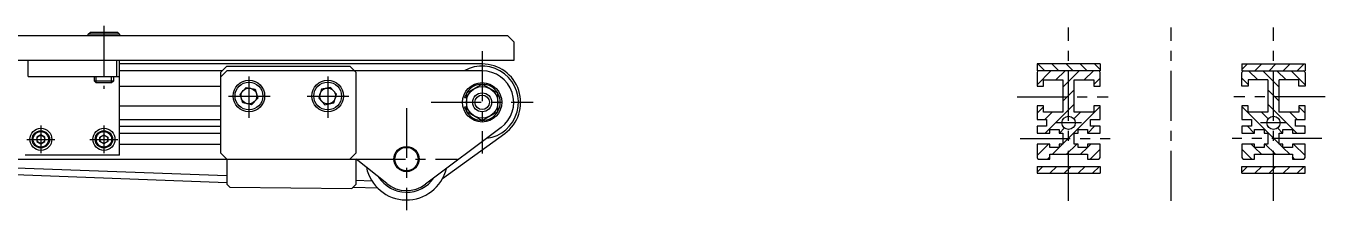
# Model space of a CAD drawing. Extents: x -5 to 1587, y -24 to 958.
# Drawn here: x 1174.7 to 1586.8, y 123.6 to 182.1 of the extents above; entities that cross this region are included whole.
import ezdxf

# ---------------------------------------------------------------- set-up
doc = ezdxf.new("R2010")
doc.units = 0
doc.header["$LTSCALE"] = 0.5
doc.linetypes.add('CENTER', pattern=[50.8, 31.75, -6.35, 6.35, -6.35])
for name, color, linetype in [('MSM_CENTER', 1, 'CENTER'), ('MSM_CONTINUOUS', 7, 'CONTINUOUS'), ('MSM_NARROW', 5, 'CONTINUOUS')]:
    doc.layers.add(name, color=color, linetype=linetype)

msp = doc.modelspace()

# ---------------------------------------------------------------- linework, layer by layer
at = {"layer": 'MSM_CENTER'}
for p, q in [((1199.46, 182.05), (1199.46, 162.05)), ((1505.5, 126.52), (1505.5, 181.56)), ((1538, 126.52), (1538, 181.56)), ((1570.5, 126.52), (1570.5, 181.56)), ((1319.46, 174), (1319.46, 141.6)), ((1245.46, 165.98), (1245.46, 152.93)), ((1270.46, 165.98), (1270.46, 152.93)), ((1238.97, 159.8), (1252.17, 159.8)), ((1263.97, 159.8), (1277.17, 159.8)), ((1303.26, 157.8), (1335.66, 157.8)), ((1489.15, 159.5), (1518.06, 159.5)), ((1586.85, 159.5), (1557.93, 159.5)), ((1295.46, 156), (1295.46, 123.6)), ((1179.46, 150.48), (1179.46, 141.62)), ((1199.46, 150.48), (1199.46, 141.62)), ((1509.6, 151.3), (1501.4, 151.3)), ((1574.6, 151.3), (1566.4, 151.3)), ((1175.03, 146.05), (1183.88, 146.05)), ((1195.03, 146.05), (1203.88, 146.05)), ((1490.11, 146.3), (1518.65, 146.3)), ((1585.88, 146.3), (1557.35, 146.3)), ((1279.26, 139.8), (1311.66, 139.8))]:
    msp.add_line(p, q, dxfattribs=at)
at = {"layer": 'MSM_CONTINUOUS'}
for p, q in [((311.46, 179.05), (1327.46, 179.05)), ((1194.46, 179.4), (1195.06, 180)), ((1194.46, 179), (1194.46, 179.4)), ((1204.46, 179.4), (1194.46, 179.4)), ((1203.86, 180), (1195.06, 180)), ((1203.86, 180), (1204.46, 179.4)), ((1204.46, 179.4), (1204.46, 179)), ((1327.46, 179.05), (1329.46, 177.05)), ((1329.46, 177.05), (1329.46, 171.05)), ((1329.46, 171.05), (309.46, 171.05)), ((1175.46, 166.05), (1175.46, 171.05)), ((1203.46, 171.05), (1203.46, 166.05)), ((1204.46, 141.05), (1204.46, 171.05)), ((1319.46, 170), (1204.46, 170)), ((1236.46, 167.3), (1238.46, 169.3)), ((1238.46, 169.3), (1277.46, 169.3)), ((1277.46, 169.3), (1278.96, 167.8)), ((1515.5, 170), (1495.5, 170)), ((1495.5, 170), (1495.5, 167.8)), ((1515.5, 170), (1515.5, 167.8)), ((1560.5, 170), (1580.5, 170)), ((1560.5, 170), (1560.5, 167.8)), ((1580.5, 170), (1580.5, 167.8)), ((1175.46, 166.05), (1204.46, 166.05)), ((1196.46, 164.54), (1196.46, 166.05)), ((1202.46, 166.05), (1202.46, 164.54)), ((1236.96, 167.8), (1204.46, 167.8)), ((1236.46, 165.8), (1238.46, 167.8)), ((1236.46, 167.3), (1236.46, 141.8)), ((1319.46, 167.8), (1238.46, 167.8)), ((1278.96, 167.8), (1279.46, 167.3)), ((1279.46, 141.8), (1279.46, 167.3)), ((1515.5, 167.8), (1495.5, 167.8)), ((1495.5, 167.3), (1495.5, 162.9)), ((1515, 167.8), (1496, 167.8)), ((1497.5, 164.9), (1503.7, 164.9)), ((1497.5, 162.9), (1497.5, 164.9)), ((1503.7, 164.9), (1503.7, 154.7)), ((1507.3, 164.9), (1513.5, 164.9)), ((1507.3, 154.7), (1507.3, 164.9)), ((1513.5, 164.9), (1513.5, 162.9)), ((1515.5, 162.9), (1515.5, 167.3)), ((1560.5, 167.8), (1580.5, 167.8)), ((1560.5, 162.9), (1560.5, 167.3)), ((1561, 167.8), (1580, 167.8)), ((1562.5, 164.9), (1562.5, 162.9)), ((1568.7, 164.9), (1562.5, 164.9)), ((1568.7, 164.9), (1568.7, 154.7)), ((1572.3, 154.7), (1572.3, 164.9)), ((1578.5, 164.9), (1572.3, 164.9)), ((1578.5, 162.9), (1578.5, 164.9)), ((1580.5, 167.3), (1580.5, 162.9)), ((1202.46, 164.54), (1196.46, 164.54)), ((1197, 164), (1196.46, 164.54)), ((1201.91, 164), (1197, 164)), ((1202.46, 164.54), (1201.91, 164)), ((1204.46, 162.9), (1236.46, 162.9)), ((1242.64, 160.43), (1244.59, 162.55)), ((1244.59, 162.55), (1247.41, 161.93)), ((1247.41, 161.93), (1248.27, 159.17)), ((1268.5, 161.93), (1267.64, 159.17)), ((1271.32, 162.55), (1268.5, 161.93)), ((1273.27, 160.43), (1271.32, 162.55)), ((1319.46, 163.57), (1314.46, 160.69)), ((1324.46, 160.69), (1319.46, 163.57)), ((1495.5, 162.9), (1497.5, 162.9)), ((1513.5, 162.9), (1515.5, 162.9)), ((1562.5, 162.9), (1560.5, 162.9)), ((1580.5, 162.9), (1578.5, 162.9)), ((1204.46, 156.7), (1236.46, 156.7)), ((1243.5, 157.67), (1242.64, 160.43)), ((1246.32, 157.05), (1243.5, 157.67)), ((1248.27, 159.17), (1246.32, 157.05)), ((1267.64, 159.17), (1269.59, 157.05)), ((1269.59, 157.05), (1272.41, 157.67)), ((1272.41, 157.67), (1273.27, 160.43)), ((1314.46, 160.64), (1313.89, 159.24)), ((1314.46, 159.24), (1313.89, 159.24)), ((1314.46, 160.69), (1314.46, 154.91)), ((1324.46, 154.91), (1324.46, 160.69)), ((1495.5, 156.7), (1495.5, 152.4)), ((1497.5, 156.7), (1495.5, 156.7)), ((1497.5, 154.7), (1497.5, 156.7)), ((1513.5, 156.7), (1513.5, 154.7)), ((1515.5, 156.7), (1513.5, 156.7)), ((1515.5, 152.4), (1515.5, 156.7)), ((1560.5, 156.7), (1560.5, 152.4)), ((1562.5, 156.7), (1560.5, 156.7)), ((1562.5, 154.7), (1562.5, 156.7)), ((1578.5, 156.7), (1578.5, 154.7)), ((1580.5, 156.7), (1578.5, 156.7)), ((1580.5, 152.4), (1580.5, 156.7)), ((1313.89, 156.36), (1314.46, 156.36)), ((1313.89, 156.36), (1314.46, 154.96)), ((1314.46, 154.91), (1319.46, 152.03)), ((1319.46, 152.03), (1324.46, 154.91)), ((1503.7, 154.7), (1497.5, 154.7)), ((1513.5, 154.7), (1507.3, 154.7)), ((1568.7, 154.7), (1562.5, 154.7)), ((1578.5, 154.7), (1572.3, 154.7)), ((1204.46, 152.4), (1236.46, 152.4)), ((1204.46, 150.2), (1236.46, 150.2)), ((1325.46, 149.8), (1301.46, 131.8)), ((1495.5, 152.4), (1498.5, 152.4)), ((1495.5, 150.2), (1495.5, 148.05)), ((1498.5, 150.2), (1495.5, 150.2)), ((1498.5, 152.4), (1498.5, 150.2)), ((1499.5, 149.15), (1502.5, 149.15)), ((1499.5, 148.05), (1499.5, 149.15)), ((1502.5, 149.15), (1502.5, 148.05)), ((1508.5, 149.15), (1511.5, 149.15)), ((1508.5, 148.05), (1508.5, 149.15)), ((1511.5, 149.15), (1511.5, 148.05)), ((1512.5, 152.4), (1515.5, 152.4)), ((1512.5, 150.2), (1512.5, 152.4)), ((1515.5, 150.2), (1512.5, 150.2)), ((1515.5, 148.05), (1515.5, 150.2)), ((1560.5, 152.4), (1563.5, 152.4)), ((1560.5, 150.2), (1560.5, 148.05)), ((1563.5, 150.2), (1560.5, 150.2)), ((1563.5, 152.4), (1563.5, 150.2)), ((1564.5, 149.15), (1567.5, 149.15)), ((1564.5, 148.05), (1564.5, 149.15)), ((1567.5, 149.15), (1567.5, 148.05)), ((1573.5, 149.15), (1576.5, 149.15)), ((1573.5, 148.05), (1573.5, 149.15)), ((1576.5, 149.15), (1576.5, 148.05)), ((1577.5, 152.4), (1580.5, 152.4)), ((1577.5, 150.2), (1577.5, 152.4)), ((1580.5, 150.2), (1577.5, 150.2)), ((1580.5, 148.05), (1580.5, 150.2)), ((1178.21, 146.78), (1178.2, 145.33)), ((1178.2, 145.33), (1179.45, 144.61)), ((1179.46, 147.49), (1178.21, 146.78)), ((1179.45, 144.61), (1180.7, 145.32)), ((1180.71, 146.77), (1179.46, 147.49)), ((1180.7, 145.32), (1180.71, 146.77)), ((1198.2, 146.77), (1199.45, 147.49)), ((1198.21, 145.32), (1198.2, 146.77)), ((1199.46, 144.61), (1198.21, 145.32)), ((1199.45, 147.49), (1200.7, 146.78)), ((1200.71, 145.33), (1199.46, 144.61)), ((1200.7, 146.78), (1200.71, 145.33)), ((1204.46, 148.05), (1236.46, 148.05)), ((1204.46, 144.55), (1236.46, 144.55)), ((1306.89, 133.61), (1326.62, 147.93)), ((1495.5, 148.05), (1499.5, 148.05)), ((1499.5, 144.55), (1495.5, 144.55)), ((1495.5, 144.55), (1495.5, 140.3)), ((1499.5, 143.45), (1499.5, 144.55)), ((1502.5, 148.05), (1503.7, 148.05)), ((1502.5, 144.55), (1502.5, 143.45)), ((1503.7, 144.55), (1502.5, 144.55)), ((1503.7, 148.05), (1503.7, 144.55)), ((1507.3, 148.05), (1508.5, 148.05)), ((1507.3, 144.55), (1507.3, 148.05)), ((1508.5, 144.55), (1507.3, 144.55)), ((1508.5, 143.45), (1508.5, 144.55)), ((1511.5, 148.05), (1515.5, 148.05)), ((1511.5, 144.55), (1511.5, 143.45)), ((1515.5, 144.55), (1511.5, 144.55)), ((1515.5, 140.3), (1515.5, 144.55)), ((1560.5, 148.05), (1564.5, 148.05)), ((1560.5, 144.55), (1560.5, 140.3)), ((1564.5, 144.55), (1560.5, 144.55)), ((1564.5, 143.45), (1564.5, 144.55)), ((1567.5, 148.05), (1568.7, 148.05)), ((1567.5, 144.55), (1567.5, 143.45)), ((1568.7, 144.55), (1567.5, 144.55)), ((1568.7, 148.05), (1568.7, 144.55)), ((1572.3, 148.05), (1573.5, 148.05)), ((1572.3, 144.55), (1572.3, 148.05)), ((1573.5, 144.55), (1572.3, 144.55)), ((1573.5, 143.45), (1573.5, 144.55)), ((1576.5, 148.05), (1580.5, 148.05)), ((1576.5, 144.55), (1576.5, 143.45)), ((1580.5, 144.55), (1576.5, 144.55)), ((1580.5, 140.3), (1580.5, 144.55)), ((1204.46, 141.05), (1174.46, 141.05)), ((1238.46, 139.8), (1236.46, 141.8)), ((1279.46, 141.8), (1277.46, 139.8)), ((1502.5, 143.45), (1499.5, 143.45)), ((1499.5, 141.3), (1511.5, 141.3)), ((1499.5, 139.8), (1499.5, 141.3)), ((1511.5, 143.45), (1508.5, 143.45)), ((1511.5, 141.3), (1511.5, 139.8)), ((1567.5, 143.45), (1564.5, 143.45)), ((1564.5, 141.3), (1576.5, 141.3)), ((1564.5, 139.8), (1564.5, 141.3)), ((1576.5, 143.45), (1573.5, 143.45)), ((1576.5, 141.3), (1576.5, 139.8)), ((1156.02, 137.62), (1238.46, 134.58)), ((1156.96, 139.8), (1279.46, 139.8)), ((1174.46, 139.8), (1221.96, 139.8)), ((1238.46, 139.8), (1238.46, 131.8)), ((1289.21, 131.99), (1279.46, 139.8)), ((1279.46, 131.8), (1279.46, 139.8)), ((1495.5, 137.46), (1495.5, 135.26)), ((1495.5, 137.46), (1515.5, 137.46)), ((1496, 139.8), (1499.5, 139.8)), ((1511.5, 139.8), (1515, 139.8)), ((1515.5, 137.46), (1515.5, 135.26)), ((1560.5, 135.26), (1560.5, 137.46)), ((1560.5, 137.46), (1580.5, 137.46)), ((1561, 139.8), (1564.5, 139.8)), ((1576.5, 139.8), (1580, 139.8)), ((1580.5, 135.26), (1580.5, 137.46)), ((1155.1, 135.45), (1238.46, 132.38)), ((1279.46, 133.07), (1284.45, 132.88)), ((1495.5, 135.26), (1515.5, 135.26)), ((1560.5, 135.26), (1580.5, 135.26)), ((1239.4, 130.86), (1238.46, 131.8)), ((1239.4, 130.86), (1278.11, 130.45)), ((1279.46, 131.8), (1278.11, 130.45)), ((1278.55, 130.9), (1286.26, 130.61))]:
    msp.add_line(p, q, dxfattribs=at)
for centre, radius in [((1245.46, 159.8), 5), ((1245.46, 159.8), 4.4), ((1245.46, 159.8), 2.5), ((1270.46, 159.8), 5), ((1270.46, 159.8), 4.4), ((1270.46, 159.8), 2.5), ((1319.46, 157.8), 6.25), ((1319.46, 157.8), 5), ((1319.46, 157.8), 3), ((1319.46, 157.8), 2.3), ((1505.5, 151.3), 2.1), ((1570.5, 151.3), 2.1), ((1179.46, 146.05), 3.5), ((1179.46, 146.05), 2.75), ((1179.46, 146.05), 2.45), ((1199.46, 146.05), 3.5), ((1199.46, 146.05), 2.75), ((1199.46, 146.05), 2.45), ((1179.46, 146.05), 1.25), ((1199.46, 146.05), 1.25), ((1295.46, 139.8), 4), ((1295.46, 139.8), 3.7)]:
    msp.add_circle(centre, radius, dxfattribs=at)
for centre, radius, start, end in [((1319.46, 157.8), 11.5, 277.2782, 119.5918), ((1319.46, 157.8), 12.2, 305.9627, 90), ((1319.46, 157.8), 10, 306.8699, 90), ((1496, 167.3), 0.5, 90, 180), ((1515, 167.3), 0.5, 0, 90), ((1561, 167.3), 0.5, 90, 180), ((1580, 167.3), 0.5, 0, 90), ((1319.46, 157.8), 5.75, 90.4082, 149.5918), ((1319.46, 157.8), 5.75, 30.4082, 89.5918), ((1319.46, 157.8), 5.75, 150.4081, 150.4082), ((1319.46, 157.8), 5.75, 330.4081, 29.5919), ((1319.46, 157.8), 5.75, 209.5918, 209.5919), ((1319.46, 157.8), 5.75, 210.4082, 269.593), ((1319.46, 157.8), 5.75, 270.407, 329.5918), ((1496, 140.3), 0.5, 180, 270), ((1515, 140.3), 0.5, 270, 360), ((1561, 140.3), 0.5, 180, 270), ((1580, 140.3), 0.5, 270, 360), ((1295.46, 139.8), 13, 191.6027, 346.585), ((1295.46, 139.8), 10.54, 212.9, 325.2877), ((1295.46, 139.8), 10, 231.3178, 306.8699)]:
    msp.add_arc(centre, radius, start, end, dxfattribs=at)
at = {"layer": 'MSM_NARROW'}
for p, q in [((1495.73, 170), (1497.93, 167.8)), ((1500.22, 170), (1502.42, 167.8)), ((1504.71, 170), (1506.91, 167.8)), ((1509.2, 170), (1511.4, 167.8)), ((1513.69, 170), (1515.5, 168.2)), ((1562.3, 170), (1560.5, 168.2)), ((1566.79, 170), (1564.59, 167.8)), ((1571.28, 170), (1569.08, 167.8)), ((1575.77, 170), (1573.57, 167.8)), ((1580.26, 170), (1578.06, 167.8)), ((1197, 164), (1197, 166.05)), ((1201.91, 164), (1201.91, 166.05)), ((1495.5, 163.39), (1499.9, 167.8)), ((1501.49, 164.9), (1504.39, 167.8)), ((1503.7, 162.61), (1508.88, 167.8)), ((1510.47, 164.9), (1513.37, 167.8)), ((1513.5, 163.43), (1515.5, 165.43)), ((1562.5, 163.43), (1560.5, 165.43)), ((1565.52, 164.9), (1562.62, 167.8)), ((1572.3, 162.61), (1567.11, 167.8)), ((1574.5, 164.9), (1571.6, 167.8)), ((1580.5, 163.39), (1576.09, 167.8)), ((1503.7, 158.12), (1507.3, 161.72)), ((1572.3, 158.12), (1568.7, 161.72)), ((1498.11, 148.05), (1507.3, 157.23)), ((1577.88, 148.05), (1568.7, 157.23)), ((1495.5, 154.41), (1497.5, 156.41)), ((1497.97, 152.4), (1500.27, 154.7)), ((1503.7, 144.65), (1515.5, 156.45)), ((1507.15, 152.6), (1509.25, 154.7)), ((1572.3, 144.65), (1560.5, 156.45)), ((1568.85, 152.6), (1566.74, 154.7)), ((1578.02, 152.4), (1575.72, 154.7)), ((1580.5, 154.41), (1578.5, 156.41)), ((1495.5, 149.92), (1495.77, 150.2)), ((1502.6, 148.05), (1504.2, 149.65)), ((1511.58, 148.05), (1513.73, 150.2)), ((1564.41, 148.05), (1562.26, 150.2)), ((1573.39, 148.05), (1571.79, 149.65)), ((1580.5, 149.92), (1580.22, 150.2)), ((1495.5, 140.94), (1499.1, 144.55)), ((1502.5, 143.45), (1503.59, 144.55)), ((1504.83, 141.3), (1508.08, 144.55)), ((1511.5, 143.47), (1512.57, 144.55)), ((1564.5, 143.47), (1563.42, 144.55)), ((1571.16, 141.3), (1567.91, 144.55)), ((1573.5, 143.45), (1572.4, 144.55)), ((1580.5, 140.94), (1576.89, 144.55)), ((1498.84, 139.8), (1499.5, 140.45)), ((1500.34, 141.3), (1502.49, 143.45)), ((1509.32, 141.3), (1511.47, 143.45)), ((1512.31, 139.8), (1515.5, 142.98)), ((1563.68, 139.8), (1560.5, 142.98)), ((1566.67, 141.3), (1564.52, 143.45)), ((1575.65, 141.3), (1573.5, 143.45)), ((1577.15, 139.8), (1576.5, 140.45)), ((1497.3, 137.46), (1495.5, 135.65)), ((1501.79, 137.46), (1499.59, 135.26)), ((1506.28, 137.46), (1504.08, 135.26)), ((1510.77, 137.46), (1508.57, 135.26)), ((1515.26, 137.46), (1513.06, 135.26)), ((1562.3, 137.46), (1560.5, 135.65)), ((1566.79, 137.46), (1564.59, 135.26)), ((1571.28, 137.46), (1569.08, 135.26)), ((1575.77, 137.46), (1573.57, 135.26)), ((1580.26, 137.46), (1578.06, 135.26))]:
    msp.add_line(p, q, dxfattribs=at)

doc.saveas('drawing.dxf')
